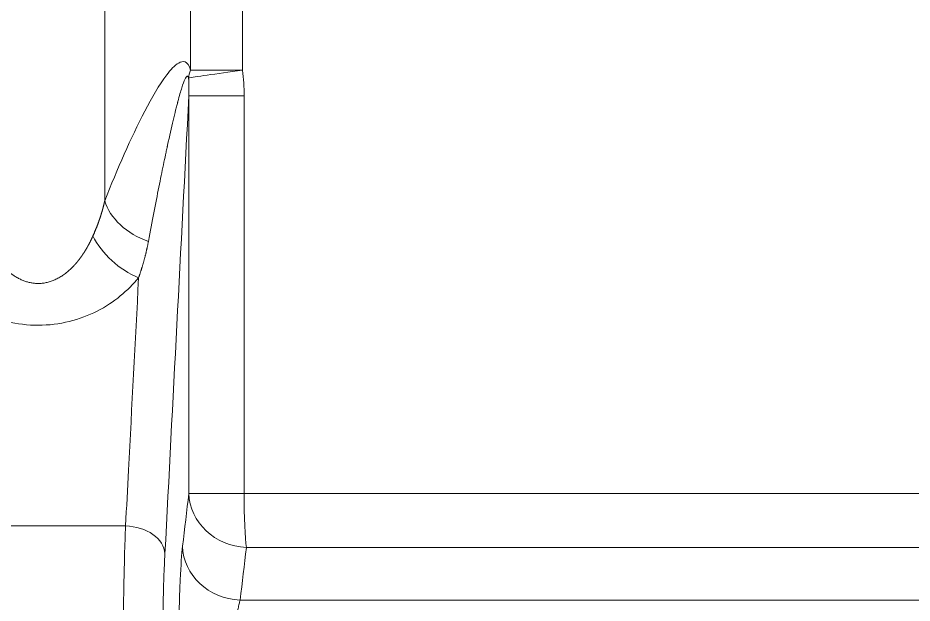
# Model space of a CAD drawing. Header units: millimetres. Extents: x 4664 to 8864, y -38 to 2932.
# Drawn here: x 8249.65 to 8269.42, y 1715.55 to 1728.49 of the extents above; entities that cross this region are included whole.
import ezdxf

# ---------------------------------------------------------------- set-up
doc = ezdxf.new("R2010")
doc.units = ezdxf.units.MM

msp = doc.modelspace()

# ---------------------------------------------------------------- linework, layer by layer
at = {"lineweight": 5}
for p, q in [((8251.568, 1724.447), (8251.568, 1753.84)), ((8253.468, 1729.033), (8253.468, 1727.335)), ((8254.613, 1727.335), (8254.613, 1729.033)), ((8254.613, 1727.335), (8253.468, 1727.335)), ((8254.65, 1726.767), (8253.429, 1726.767)), ((8253.429, 1726.767), (8253.429, 1717.977)), ((8254.65, 1717.977), (8254.65, 1726.767)), ((8307.049, 1717.977), (8253.429, 1717.977)), ((8306.637, 1716.782), (8254.7, 1716.782)), ((8254.563, 1715.617), (8309.972, 1715.617))]:
    msp.add_line(p, q, dxfattribs=at)
at = {"lineweight": 5, "extrusion": (0, 0, -1)}
for centre, major_axis, ratio, start_param, end_param in [((8254.695, 1727.335), (-1.294, -0.177), 0.008558, 0.183781, 1.508308), ((8254.695, 1727.335), (-1.258, -0.351), 0.593796, 0.229116, 0.439042), ((8252.795, 1724.447), (-1.212, 0.485), 0.71441, 4.642637, 5.772482), ((8252.317, 1723.67), (-1.01, 0.828), 0.611644, 4.247318, 5.353044), ((8254.733, 1717.977), (-1.297, 0.155), 0.914527, 4.629402, 6.153446), ((8254.733, 1717.977), (0, 1.306), 0.063553, 3.557424, 4.712389), ((8252.029, 1716.643), (-0.869, 0.046), 0.706622, 1.533781, 3.067562), ((8254.594, 1716.812), (-1.297, 0.155), 0.914458, 4.627819, 6.153496)]:
    msp.add_ellipse(centre, major_axis=major_axis, ratio=ratio, start_param=start_param, end_param=end_param, dxfattribs=at)
at = {"lineweight": 5}
for points, knots in [([(8253.468, 1727.335), (8253.438, 1727.442), (8253.391, 1727.5), (8253.298, 1727.534), (8253.25, 1727.52), (8253.112, 1727.441), (8253.024, 1727.342), (8252.77, 1727.009), (8252.609, 1726.727), (8252.143, 1725.83), (8251.851, 1725.155), (8251.568, 1724.447)], [0, 0, 0, 0, 0.0625, 0.0625, 0.125, 0.125, 0.25, 0.25, 0.5, 0.5, 1, 1, 1, 1]), ([(8252.534, 1723.549), (8252.576, 1723.772), (8252.616, 1723.983), (8252.693, 1724.382), (8252.73, 1724.57), (8252.801, 1724.924), (8252.834, 1725.089), (8252.882, 1725.321), (8252.898, 1725.395), (8252.921, 1725.503), (8252.932, 1725.556), (8252.945, 1725.615), (8252.951, 1725.645), (8252.954, 1725.659), (8252.956, 1725.667), (8252.957, 1725.67), (8252.957, 1725.672), (8252.957, 1725.673), (8252.957, 1725.674), (8252.958, 1725.674), (8252.958, 1725.674), (8252.958, 1725.674), (8252.958, 1725.674), (8252.958, 1725.674), (8252.958, 1725.674), (8252.958, 1725.674), (8253.002, 1725.878), (8253.043, 1726.061), (8253.1, 1726.303), (8253.119, 1726.379), (8253.145, 1726.485), (8253.158, 1726.536), (8253.172, 1726.592), (8253.179, 1726.619), (8253.183, 1726.632), (8253.184, 1726.639), (8253.185, 1726.642), (8253.186, 1726.644), (8253.186, 1726.645), (8253.186, 1726.645), (8253.186, 1726.645), (8253.186, 1726.645), (8253.186, 1726.645), (8253.186, 1726.645), (8253.186, 1726.645), (8253.186, 1726.646), (8253.186, 1726.646), (8253.186, 1726.646), (8253.218, 1726.765), (8253.247, 1726.865), (8253.298, 1727.027), (8253.321, 1727.089), (8253.361, 1727.175), (8253.377, 1727.199), (8253.405, 1727.209), (8253.415, 1727.196), (8253.423, 1727.163)], [0, 0, 0, 0, 0.125, 0.125, 0.25, 0.25, 0.375, 0.375, 0.4375, 0.4375, 0.46875, 0.484375, 0.492187, 0.496094, 0.498047, 0.499023, 0.499512, 0.499756, 0.499878, 0.499939, 0.499969, 0.499985, 0.499992, 0.499996, 0.499996, 0.5, 0.5, 0.625, 0.625, 0.6875, 0.6875, 0.71875, 0.734375, 0.742187, 0.746094, 0.748047, 0.749023, 0.749512, 0.749756, 0.749878, 0.749939, 0.749969, 0.749985, 0.749992, 0.749996, 0.749998, 0.749998, 0.75, 0.75, 0.8125, 0.8125, 0.875, 0.875, 0.9375, 0.9375, 1, 1, 1, 1]), ([(8253.423, 1727.163), (8253.423, 1727.16), (8253.423, 1727.154), (8253.424, 1727.144), (8253.424, 1727.134), (8253.425, 1727.124), (8253.425, 1727.113), (8253.426, 1727.103), (8253.426, 1727.093), (8253.427, 1727.082), (8253.427, 1727.072), (8253.428, 1727.061), (8253.428, 1727.051), (8253.428, 1727.04), (8253.429, 1727.029), (8253.429, 1727.018), (8253.429, 1727.007), (8253.429, 1726.996), (8253.43, 1726.985), (8253.43, 1726.973), (8253.43, 1726.962), (8253.43, 1726.95), (8253.43, 1726.939), (8253.43, 1726.927), (8253.431, 1726.915), (8253.431, 1726.903), (8253.431, 1726.892), (8253.431, 1726.88), (8253.431, 1726.867), (8253.431, 1726.855), (8253.43, 1726.843), (8253.43, 1726.831), (8253.43, 1726.818), (8253.43, 1726.806), (8253.43, 1726.793), (8253.43, 1726.78), (8253.429, 1726.772), (8253.429, 1726.767)], [0, 0, 0, 0, 0.024731, 0.049688, 0.07487, 0.100279, 0.125913, 0.151773, 0.177859, 0.204171, 0.230708, 0.257472, 0.284462, 0.311677, 0.339118, 0.366786, 0.394679, 0.422798, 0.451143, 0.479714, 0.508511, 0.537534, 0.566783, 0.596258, 0.625959, 0.655886, 0.686039, 0.716418, 0.747023, 0.777854, 0.808911, 0.840194, 0.871703, 0.903438, 0.9354, 0.967587, 1, 1, 1, 1]), ([(8251.568, 1724.447), (8251.568, 1724.444), (8251.566, 1724.438), (8251.564, 1724.429), (8251.562, 1724.42), (8251.56, 1724.411), (8251.558, 1724.402), (8251.556, 1724.393), (8251.554, 1724.384), (8251.552, 1724.375), (8251.549, 1724.365), (8251.547, 1724.356), (8251.545, 1724.347), (8251.543, 1724.337), (8251.54, 1724.328), (8251.538, 1724.318), (8251.535, 1724.309), (8251.533, 1724.299), (8251.53, 1724.29), (8251.528, 1724.28), (8251.525, 1724.27), (8251.522, 1724.261), (8251.52, 1724.251), (8251.517, 1724.241), (8251.514, 1724.231), (8251.511, 1724.221), (8251.508, 1724.211), (8251.505, 1724.201), (8251.502, 1724.191), (8251.499, 1724.181), (8251.496, 1724.171), (8251.493, 1724.16), (8251.49, 1724.15), (8251.487, 1724.14), (8251.484, 1724.129), (8251.48, 1724.119), (8251.477, 1724.108), (8251.473, 1724.098), (8251.47, 1724.087), (8251.467, 1724.077), (8251.463, 1724.066), (8251.459, 1724.056), (8251.456, 1724.045), (8251.452, 1724.035), (8251.449, 1724.024), (8251.445, 1724.014), (8251.441, 1724.003), (8251.437, 1723.991), (8251.433, 1723.98), (8251.429, 1723.968), (8251.424, 1723.956), (8251.42, 1723.944), (8251.415, 1723.932), (8251.41, 1723.919), (8251.406, 1723.906), (8251.401, 1723.893), (8251.395, 1723.88), (8251.39, 1723.866), (8251.385, 1723.853), (8251.379, 1723.839), (8251.373, 1723.824), (8251.367, 1723.81), (8251.361, 1723.795), (8251.355, 1723.78), (8251.349, 1723.765), (8251.342, 1723.75), (8251.336, 1723.734), (8251.329, 1723.719), (8251.322, 1723.703), (8251.315, 1723.686), (8251.31, 1723.675), (8251.307, 1723.67)], [0, 0, 0, 0, 0.011212, 0.02249, 0.033833, 0.045243, 0.056718, 0.06826, 0.079867, 0.091541, 0.103281, 0.115086, 0.126958, 0.138895, 0.150899, 0.162969, 0.175105, 0.187307, 0.199575, 0.211909, 0.224309, 0.236775, 0.249307, 0.261906, 0.274571, 0.287301, 0.300098, 0.312962, 0.325891, 0.338886, 0.351948, 0.365076, 0.37827, 0.39153, 0.404857, 0.41825, 0.431709, 0.445234, 0.458825, 0.472483, 0.486207, 0.499997, 0.513017, 0.526338, 0.539961, 0.553885, 0.568111, 0.582639, 0.597468, 0.612598, 0.62803, 0.643764, 0.659799, 0.676135, 0.692774, 0.709714, 0.726955, 0.744498, 0.762342, 0.780488, 0.798936, 0.817685, 0.836736, 0.856089, 0.875743, 0.895698, 0.915955, 0.936514, 0.957375, 0.978536, 1, 1, 1, 1]), ([(8251.307, 1723.67), (8251.306, 1723.667), (8251.304, 1723.663), (8251.301, 1723.655), (8251.297, 1723.648), (8251.294, 1723.641), (8251.291, 1723.634), (8251.287, 1723.627), (8251.284, 1723.619), (8251.281, 1723.612), (8251.277, 1723.605), (8251.274, 1723.598), (8251.271, 1723.591), (8251.267, 1723.584), (8251.264, 1723.577), (8251.261, 1723.57), (8251.257, 1723.563), (8251.254, 1723.556), (8251.25, 1723.55), (8251.247, 1723.543), (8251.243, 1723.536), (8251.24, 1723.529), (8251.237, 1723.522), (8251.233, 1723.516), (8251.23, 1723.509), (8251.226, 1723.502), (8251.223, 1723.496), (8251.219, 1723.489), (8251.216, 1723.482), (8251.212, 1723.476), (8251.208, 1723.469), (8251.205, 1723.463), (8251.201, 1723.456), (8251.198, 1723.45), (8251.194, 1723.443), (8251.191, 1723.437), (8251.187, 1723.431), (8251.184, 1723.424), (8251.18, 1723.418), (8251.176, 1723.412), (8251.173, 1723.405), (8251.169, 1723.399), (8251.165, 1723.393), (8251.162, 1723.387), (8251.158, 1723.38), (8251.155, 1723.374), (8251.151, 1723.368), (8251.147, 1723.362), (8251.144, 1723.356), (8251.14, 1723.35), (8251.136, 1723.344), (8251.132, 1723.338), (8251.129, 1723.332), (8251.125, 1723.326), (8251.121, 1723.32), (8251.118, 1723.314), (8251.114, 1723.308), (8251.11, 1723.302), (8251.106, 1723.297), (8251.103, 1723.291), (8251.099, 1723.285), (8251.095, 1723.279), (8251.091, 1723.274), (8251.088, 1723.268), (8251.084, 1723.262), (8251.08, 1723.257), (8251.076, 1723.251), (8251.072, 1723.246), (8251.069, 1723.24), (8251.065, 1723.234), (8251.061, 1723.229), (8251.057, 1723.223), (8251.053, 1723.218), (8251.049, 1723.213), (8251.046, 1723.207), (8251.042, 1723.202), (8251.038, 1723.197), (8251.034, 1723.191), (8251.03, 1723.186), (8251.026, 1723.181), (8251.022, 1723.175), (8251.019, 1723.17), (8251.015, 1723.165), (8251.011, 1723.16), (8251.007, 1723.155), (8251.003, 1723.15), (8250.999, 1723.145), (8250.995, 1723.14), (8250.991, 1723.135), (8250.987, 1723.13), (8250.983, 1723.125), (8250.979, 1723.12), (8250.975, 1723.115), (8250.972, 1723.11), (8250.968, 1723.105), (8250.964, 1723.1), (8250.96, 1723.095), (8250.956, 1723.09), (8250.952, 1723.086), (8250.948, 1723.081), (8250.944, 1723.076), (8250.94, 1723.072), (8250.936, 1723.067), (8250.932, 1723.062), (8250.928, 1723.058), (8250.924, 1723.053), (8250.92, 1723.049), (8250.916, 1723.044), (8250.912, 1723.04), (8250.908, 1723.035), (8250.904, 1723.031), (8250.9, 1723.026), (8250.896, 1723.022), (8250.892, 1723.017), (8250.888, 1723.013), (8250.884, 1723.009), (8250.88, 1723.005), (8250.876, 1723), (8250.872, 1722.996), (8250.868, 1722.992), (8250.839, 1722.962), (8250.786, 1722.911), (8250.703, 1722.842), (8250.619, 1722.783), (8250.534, 1722.733), (8250.448, 1722.691), (8250.361, 1722.659), (8250.273, 1722.636), (8250.185, 1722.622), (8250.126, 1722.619), (8250.07, 1722.619), (8250.017, 1722.622), (8249.938, 1722.633), (8249.858, 1722.651), (8249.78, 1722.677), (8249.702, 1722.711), (8249.624, 1722.751), (8249.548, 1722.8), (8249.472, 1722.855), (8249.398, 1722.918), (8249.348, 1722.966), (8249.319, 1722.996), (8249.311, 1723.005), (8249.303, 1723.014), (8249.295, 1723.023), (8249.286, 1723.032), (8249.278, 1723.041), (8249.27, 1723.05), (8249.262, 1723.06), (8249.254, 1723.069), (8249.246, 1723.079), (8249.237, 1723.088), (8249.229, 1723.098), (8249.221, 1723.108), (8249.213, 1723.118), (8249.205, 1723.128), (8249.197, 1723.139), (8249.189, 1723.149), (8249.181, 1723.159), (8249.173, 1723.17), (8249.165, 1723.181), (8249.157, 1723.192), (8249.149, 1723.203), (8249.141, 1723.214), (8249.133, 1723.225), (8249.126, 1723.236), (8249.118, 1723.247), (8249.11, 1723.259), (8249.102, 1723.27), (8249.094, 1723.282), (8249.087, 1723.294), (8249.079, 1723.306), (8249.071, 1723.318), (8249.064, 1723.33), (8249.056, 1723.342), (8249.049, 1723.355), (8249.041, 1723.367), (8249.034, 1723.38), (8249.026, 1723.393), (8249.019, 1723.405), (8249.011, 1723.418), (8249.004, 1723.431), (8248.997, 1723.444), (8248.989, 1723.458), (8248.982, 1723.471), (8248.975, 1723.485), (8248.967, 1723.498), (8248.96, 1723.512), (8248.953, 1723.526), (8248.946, 1723.54), (8248.939, 1723.554), (8248.932, 1723.568), (8248.925, 1723.582), (8248.918, 1723.596), (8248.911, 1723.611), (8248.904, 1723.625), (8248.898, 1723.64), (8248.891, 1723.655), (8248.886, 1723.665), (8248.884, 1723.67)], [0, 0, 0, 0, 0.002475, 0.004943, 0.007405, 0.00986, 0.012308, 0.014749, 0.017185, 0.019613, 0.022035, 0.02445, 0.026859, 0.029261, 0.031656, 0.034045, 0.036427, 0.038803, 0.041172, 0.043535, 0.045891, 0.04824, 0.050583, 0.052919, 0.055249, 0.057572, 0.059889, 0.062199, 0.064503, 0.0668, 0.069091, 0.071375, 0.073652, 0.075924, 0.078188, 0.080446, 0.082698, 0.084943, 0.087182, 0.089414, 0.09164, 0.09386, 0.096073, 0.098279, 0.100479, 0.102673, 0.10486, 0.107041, 0.109215, 0.111383, 0.113545, 0.1157, 0.117849, 0.119991, 0.122127, 0.124257, 0.12638, 0.128497, 0.130608, 0.132712, 0.13481, 0.136902, 0.138988, 0.141067, 0.143139, 0.145206, 0.147266, 0.14932, 0.151368, 0.153409, 0.155444, 0.157473, 0.159496, 0.161512, 0.163522, 0.165526, 0.167524, 0.169515, 0.171501, 0.17348, 0.175453, 0.17742, 0.17938, 0.181335, 0.183283, 0.185225, 0.187162, 0.189091, 0.191015, 0.192933, 0.194845, 0.19675, 0.19865, 0.200543, 0.202431, 0.204312, 0.206188, 0.208057, 0.20992, 0.211778, 0.213629, 0.215474, 0.217314, 0.219147, 0.220975, 0.222796, 0.224612, 0.226421, 0.228225, 0.230023, 0.231815, 0.233601, 0.235381, 0.237156, 0.238924, 0.240687, 0.242444, 0.244195, 0.24594, 0.24768, 0.249413, 0.282469, 0.313857, 0.343696, 0.372124, 0.399303, 0.425415, 0.450668, 0.47529, 0.499526, 0.499992, 0.521832, 0.543962, 0.566565, 0.589811, 0.613859, 0.638851, 0.664914, 0.69216, 0.720687, 0.750581, 0.754142, 0.757728, 0.761339, 0.764974, 0.768634, 0.772319, 0.776029, 0.779763, 0.783523, 0.787308, 0.791118, 0.794954, 0.798815, 0.802701, 0.806614, 0.810551, 0.814515, 0.818504, 0.82252, 0.826561, 0.830628, 0.834722, 0.838842, 0.842988, 0.84716, 0.851359, 0.855584, 0.859836, 0.864114, 0.868419, 0.872751, 0.877109, 0.881495, 0.885907, 0.890346, 0.894812, 0.899305, 0.903826, 0.908373, 0.912948, 0.91755, 0.922179, 0.926836, 0.93152, 0.936232, 0.940971, 0.945737, 0.950531, 0.955353, 0.960203, 0.96508, 0.969985, 0.974918, 0.979878, 0.984867, 0.989883, 0.994928, 1, 1, 1, 1]), ([(8252.317, 1722.746), (8252.317, 1722.746), (8252.319, 1722.753), (8252.324, 1722.767), (8252.331, 1722.787), (8252.338, 1722.807), (8252.345, 1722.827), (8252.352, 1722.847), (8252.358, 1722.868), (8252.365, 1722.888), (8252.372, 1722.908), (8252.378, 1722.928), (8252.385, 1722.949), (8252.391, 1722.969), (8252.397, 1722.989), (8252.403, 1723.01), (8252.409, 1723.03), (8252.415, 1723.05), (8252.421, 1723.071), (8252.427, 1723.091), (8252.433, 1723.112), (8252.438, 1723.132), (8252.444, 1723.153), (8252.449, 1723.173), (8252.455, 1723.194), (8252.46, 1723.214), (8252.465, 1723.235), (8252.471, 1723.256), (8252.476, 1723.276), (8252.481, 1723.297), (8252.486, 1723.318), (8252.49, 1723.339), (8252.495, 1723.36), (8252.5, 1723.381), (8252.504, 1723.402), (8252.509, 1723.422), (8252.513, 1723.444), (8252.518, 1723.465), (8252.522, 1723.486), (8252.526, 1723.507), (8252.53, 1723.528), (8252.533, 1723.542), (8252.534, 1723.549)], [0, 0, 0, 0, 0.000014, 0.025052, 0.050118, 0.075214, 0.100339, 0.125493, 0.150678, 0.175892, 0.201137, 0.226412, 0.251718, 0.277055, 0.302423, 0.327823, 0.353254, 0.378718, 0.404213, 0.429741, 0.455301, 0.480895, 0.506521, 0.532181, 0.557874, 0.583601, 0.609362, 0.635157, 0.660986, 0.68685, 0.712749, 0.738683, 0.764652, 0.790657, 0.816698, 0.842774, 0.868887, 0.895036, 0.921222, 0.947444, 0.973703, 1, 1, 1, 1]), ([(8247.874, 1722.746), (8248.11, 1722.459), (8248.411, 1722.202), (8249.173, 1721.814), (8249.63, 1721.695), (8250.568, 1721.696), (8251.021, 1721.816), (8251.589, 1722.105), (8251.761, 1722.219), (8252.065, 1722.467), (8252.199, 1722.603), (8252.317, 1722.746)], [0, 0, 0, 0, 0.25, 0.25, 0.5, 0.5, 0.75, 0.75, 0.875, 0.875, 1, 1, 1, 1]), ([(8252.029, 1717.259), (8252.051, 1717.669), (8252.072, 1718.079), (8252.168, 1719.908), (8252.243, 1721.327), (8252.317, 1722.746)], [0, 0, 0, 0, 0.224212, 0.224212, 1, 1, 1, 1]), ([(8252.029, 1711.103), (8252.012, 1711.507), (8251.999, 1711.994), (8251.985, 1712.78), (8251.982, 1713.055), (8251.977, 1713.616), (8251.976, 1713.898), (8251.976, 1714.466), (8251.977, 1714.754), (8251.982, 1715.312), (8251.985, 1715.583), (8251.994, 1716.11), (8252, 1716.365), (8252.013, 1716.836), (8252.021, 1717.056), (8252.029, 1717.259)], [0, 0, 0, 0, 0.25, 0.25, 0.375, 0.375, 0.5, 0.5, 0.625, 0.625, 0.75, 0.75, 0.875, 0.875, 1, 1, 1, 1]), ([(8253.29, 1716.812), (8253.27, 1716.64), (8253.252, 1716.386), (8253.23, 1715.904), (8253.223, 1715.73), (8253.213, 1715.359), (8253.209, 1715.159), (8253.2, 1714.55), (8253.198, 1714.115), (8253.204, 1713.491), (8253.207, 1713.283), (8253.216, 1712.893), (8253.221, 1712.708), (8253.227, 1712.533)], [0, 0, 0, 0, 0.25, 0.25, 0.375, 0.375, 0.5, 0.5, 0.75, 0.75, 0.875, 0.875, 1, 1, 1, 1]), ([(8252.899, 1716.643), (8252.89, 1716.481), (8252.883, 1716.305), (8252.869, 1715.928), (8252.864, 1715.724), (8252.855, 1715.303), (8252.851, 1715.086), (8252.846, 1714.64), (8252.845, 1714.409), (8252.845, 1713.728), (8252.85, 1713.27), (8252.868, 1712.432), (8252.882, 1712.043), (8252.899, 1711.718)], [0, 0, 0, 0, 0.125, 0.125, 0.25, 0.25, 0.375, 0.375, 0.5, 0.5, 0.75, 0.75, 1, 1, 1, 1]), ([(8254.47, 1713.281), (8254.465, 1713.33), (8254.461, 1713.38), (8254.453, 1713.483), (8254.449, 1713.536), (8254.443, 1713.645), (8254.441, 1713.7), (8254.436, 1713.812), (8254.434, 1713.869), (8254.432, 1713.983), (8254.431, 1714.04), (8254.43, 1714.155), (8254.43, 1714.213), (8254.431, 1714.327), (8254.432, 1714.384), (8254.433, 1714.469), (8254.434, 1714.497), (8254.436, 1714.538), (8254.436, 1714.559), (8254.437, 1714.583), (8254.438, 1714.595), (8254.438, 1714.601), (8254.438, 1714.604), (8254.438, 1714.606), (8254.438, 1714.606), (8254.438, 1714.607), (8254.438, 1714.607), (8254.44, 1714.661), (8254.443, 1714.714), (8254.449, 1714.82), (8254.452, 1714.872), (8254.46, 1714.974), (8254.464, 1715.024), (8254.471, 1715.096), (8254.474, 1715.12), (8254.478, 1715.155), (8254.479, 1715.172), (8254.482, 1715.192), (8254.483, 1715.202), (8254.484, 1715.207), (8254.484, 1715.209), (8254.484, 1715.211), (8254.484, 1715.211), (8254.484, 1715.212), (8254.484, 1715.212), (8254.484, 1715.212), (8254.484, 1715.212), (8254.484, 1715.212), (8254.489, 1715.252), (8254.495, 1715.291), (8254.506, 1715.366), (8254.512, 1715.402), (8254.525, 1715.471), (8254.532, 1715.504), (8254.547, 1715.564), (8254.555, 1715.592), (8254.563, 1715.617)], [0, 0, 0, 0, 0.0625, 0.0625, 0.125, 0.125, 0.1875, 0.1875, 0.25, 0.25, 0.3125, 0.3125, 0.375, 0.375, 0.4375, 0.4375, 0.46875, 0.46875, 0.484375, 0.492188, 0.496094, 0.498047, 0.499023, 0.499512, 0.499756, 0.499756, 0.5, 0.5, 0.5625, 0.5625, 0.625, 0.625, 0.6875, 0.6875, 0.71875, 0.71875, 0.734375, 0.742188, 0.746094, 0.748047, 0.749023, 0.749512, 0.749756, 0.749878, 0.749939, 0.749969, 0.749969, 0.75, 0.75, 0.8125, 0.8125, 0.875, 0.875, 0.9375, 0.9375, 1, 1, 1, 1])]:
    msp.add_open_spline(points, degree=3, knots=knots, dxfattribs=at)
for points in [[(8254.65, 1726.767), (8254.65, 1726.958), (8254.638, 1727.147), (8254.613, 1727.335)], [(8253.429, 1726.767), (8253.252, 1723.393), (8253.076, 1720.018), (8252.899, 1716.643)], [(8253.429, 1717.977), (8253.383, 1717.589), (8253.337, 1717.2), (8253.29, 1716.812)], [(8252.029, 1717.259), (8250.74, 1717.259), (8249.451, 1717.259), (8248.162, 1717.259)], [(8254.563, 1715.617), (8254.609, 1716.006), (8254.654, 1716.394), (8254.7, 1716.782)]]:
    msp.add_open_spline(points, degree=3, dxfattribs=at)

doc.saveas('drawing.dxf')
